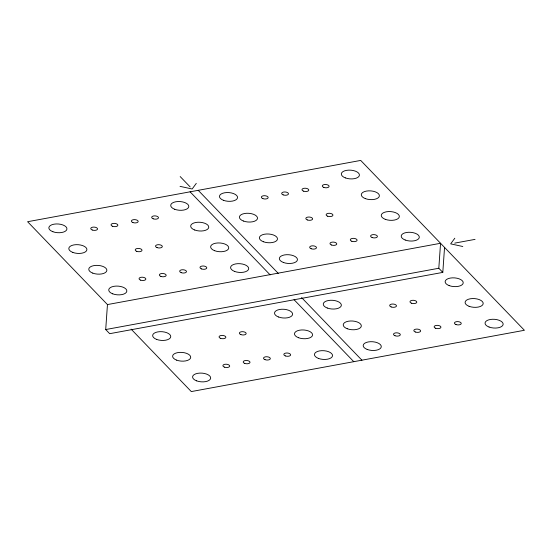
<?xml version="1.0" encoding="UTF-8"?>
<svg xmlns="http://www.w3.org/2000/svg" width="552" height="552" viewBox="0 0 552 552"><rect width="100%" height="100%" fill="white"/><g stroke="black" fill="none" stroke-linecap="round" stroke-linejoin="round"><path stroke-width="0.83" d="M444.546 247.427L442.801 272.398L109.696 333.684L105.708 329.544L107.454 304.573L27.6 221.718L360.704 160.425L524.4 330.282L191.296 391.575L131.107 329.123M442.801 272.398L438.812 268.251L440.558 243.28L107.454 304.573M196.291 183.361L192.158 188.998L180.042 186.355M454.807 238.222L450.673 243.86L462.797 246.509M454.738 243.115L475.051 239.375M105.708 329.544L438.812 268.251M198.216 190.323L278.27 273.392M301.571 297.569L361.912 360.18M180.18 176.571L190.157 186.928M190.088 191.82L270.149 274.889M294.043 299.681L353.784 361.677M318.456 358.421A9.067 4.368 4 0 0 332.525 355.833A9.067 4.368 4 0 0 319.498 350.913A9.067 4.368 4 0 0 318.456 358.421M262.869 198.617A3.409 1.642 4 0 0 268.162 197.644A3.409 1.642 4 0 0 263.263 195.794A3.409 1.642 4 0 0 262.869 198.617M283.183 194.877A3.409 1.642 4 0 0 288.475 193.904A3.409 1.642 4 0 0 283.576 192.055A3.409 1.642 4 0 0 283.183 194.877M303.496 191.137A3.409 1.642 4 0 0 308.782 190.164A3.409 1.642 4 0 0 303.89 188.315A3.409 1.642 4 0 0 303.496 191.137M327.647 216.198A3.409 1.642 4 0 0 332.939 215.225A3.409 1.642 4 0 0 328.04 213.376A3.409 1.642 4 0 0 327.647 216.198M323.803 187.404A3.409 1.642 4 0 0 329.095 186.431A3.409 1.642 4 0 0 324.197 184.582A3.409 1.642 4 0 0 323.803 187.404M311.176 248.738A3.409 1.642 4 0 0 316.468 247.765A3.409 1.642 4 0 0 311.57 245.916A3.409 1.642 4 0 0 311.176 248.738M331.49 244.998A3.409 1.642 4 0 0 336.775 244.025A3.409 1.642 4 0 0 331.883 242.176A3.409 1.642 4 0 0 331.49 244.998M307.333 219.937A3.409 1.642 4 0 0 312.625 218.965A3.409 1.642 4 0 0 307.726 217.115A3.409 1.642 4 0 0 307.333 219.937M351.796 241.258A3.409 1.642 4 0 0 357.089 240.286A3.409 1.642 4 0 0 352.19 238.436A3.409 1.642 4 0 0 351.796 241.258M372.11 237.526A3.409 1.642 4 0 0 377.402 236.553A3.409 1.642 4 0 0 372.503 234.703A3.409 1.642 4 0 0 372.11 237.526M92.26 230.005A3.409 1.642 4 0 0 97.545 229.032A3.409 1.642 4 0 0 92.653 227.182A3.409 1.642 4 0 0 92.26 230.005M112.567 226.272A3.409 1.642 4 0 0 117.859 225.299A3.409 1.642 4 0 0 112.96 223.45A3.409 1.642 4 0 0 112.567 226.272M132.88 222.532A3.409 1.642 4 0 0 138.172 221.559A3.409 1.642 4 0 0 133.273 219.71A3.409 1.642 4 0 0 132.88 222.532M157.03 247.593A3.409 1.642 4 0 0 162.322 246.62A3.409 1.642 4 0 0 157.423 244.771A3.409 1.642 4 0 0 157.03 247.593M153.194 218.792A3.409 1.642 4 0 0 158.479 217.819A3.409 1.642 4 0 0 153.587 215.97A3.409 1.642 4 0 0 153.194 218.792M140.56 280.126A3.409 1.642 4 0 0 145.852 279.153A3.409 1.642 4 0 0 140.953 277.304A3.409 1.642 4 0 0 140.56 280.126M160.873 276.393A3.409 1.642 4 0 0 166.166 275.42A3.409 1.642 4 0 0 161.267 273.571A3.409 1.642 4 0 0 160.873 276.393M136.724 251.332A3.409 1.642 4 0 0 142.009 250.36A3.409 1.642 4 0 0 137.117 248.51A3.409 1.642 4 0 0 136.724 251.332M181.18 272.653A3.409 1.642 4 0 0 186.472 271.681A3.409 1.642 4 0 0 181.58 269.831A3.409 1.642 4 0 0 181.18 272.653M201.494 268.914A3.409 1.642 4 0 0 206.786 267.941A3.409 1.642 4 0 0 201.887 266.092A3.409 1.642 4 0 0 201.494 268.914M411.488 303.2A3.409 1.642 4 0 0 416.781 302.227A3.409 1.642 4 0 0 411.882 300.378A3.409 1.642 4 0 0 411.488 303.2M455.952 324.528A3.409 1.642 4 0 0 461.244 323.548A3.409 1.642 4 0 0 456.345 321.699A3.409 1.642 4 0 0 455.952 324.528M435.645 328.261A3.409 1.642 4 0 0 440.931 327.288A3.409 1.642 4 0 0 436.039 325.438A3.409 1.642 4 0 0 435.645 328.261M415.332 332A3.409 1.642 4 0 0 420.624 331.027A3.409 1.642 4 0 0 415.725 329.178A3.409 1.642 4 0 0 415.332 332M391.182 306.94A3.409 1.642 4 0 0 396.467 305.967A3.409 1.642 4 0 0 391.575 304.117A3.409 1.642 4 0 0 391.182 306.94M395.018 335.733A3.409 1.642 4 0 0 400.31 334.76A3.409 1.642 4 0 0 395.411 332.911A3.409 1.642 4 0 0 395.018 335.733M240.872 334.595A3.409 1.642 4 0 0 246.164 333.622A3.409 1.642 4 0 0 241.272 331.773A3.409 1.642 4 0 0 240.872 334.595M224.402 367.128A3.409 1.642 4 0 0 229.694 366.155A3.409 1.642 4 0 0 224.802 364.306A3.409 1.642 4 0 0 224.402 367.128M244.715 363.388A3.409 1.642 4 0 0 250.008 362.416A3.409 1.642 4 0 0 245.109 360.566A3.409 1.642 4 0 0 244.715 363.388M220.565 338.328A3.409 1.642 4 0 0 225.858 337.355A3.409 1.642 4 0 0 220.959 335.506A3.409 1.642 4 0 0 220.565 338.328M265.029 359.656A3.409 1.642 4 0 0 270.321 358.683A3.409 1.642 4 0 0 265.422 356.833A3.409 1.642 4 0 0 265.029 359.656M285.336 355.916A3.409 1.642 4 0 0 290.628 354.943A3.409 1.642 4 0 0 285.729 353.094A3.409 1.642 4 0 0 285.336 355.916M345.338 177.889A9.067 4.368 4 0 0 359.407 175.301A9.067 4.368 4 0 0 346.38 170.382A9.067 4.368 4 0 0 345.338 177.889M365.3 198.603A9.067 4.368 4 0 0 379.369 196.015A9.067 4.368 4 0 0 366.342 191.095A9.067 4.368 4 0 0 365.3 198.603M385.262 219.316A9.067 4.368 4 0 0 399.331 216.729A9.067 4.368 4 0 0 386.31 211.809A9.067 4.368 4 0 0 385.262 219.316M405.223 240.03A9.067 4.368 4 0 0 419.292 237.443A9.067 4.368 4 0 0 406.272 232.523A9.067 4.368 4 0 0 405.223 240.03M223.47 200.307A9.067 4.368 4 0 0 237.539 197.719A9.067 4.368 4 0 0 224.512 192.8A9.067 4.368 4 0 0 223.47 200.307M243.432 221.028A9.067 4.368 4 0 0 257.501 218.433A9.067 4.368 4 0 0 244.481 213.514A9.067 4.368 4 0 0 243.432 221.028M263.394 241.742A9.067 4.368 4 0 0 277.463 239.147A9.067 4.368 4 0 0 264.442 234.227A9.067 4.368 4 0 0 263.394 241.742M283.355 262.455A9.067 4.368 4 0 0 297.431 259.861A9.067 4.368 4 0 0 284.404 254.941A9.067 4.368 4 0 0 283.355 262.455M174.722 209.277A9.067 4.368 4 0 0 188.791 206.689A9.067 4.368 4 0 0 175.771 201.77A9.067 4.368 4 0 0 174.722 209.277M194.683 229.991A9.067 4.368 4 0 0 208.753 227.403A9.067 4.368 4 0 0 195.732 222.484A9.067 4.368 4 0 0 194.683 229.991M214.645 250.705A9.067 4.368 4 0 0 228.721 248.117A9.067 4.368 4 0 0 215.694 243.197A9.067 4.368 4 0 0 214.645 250.705M234.607 271.425A9.067 4.368 4 0 0 248.683 268.831A9.067 4.368 4 0 0 235.656 263.911A9.067 4.368 4 0 0 234.607 271.425M52.854 231.702A9.067 4.368 4 0 0 66.923 229.114A9.067 4.368 4 0 0 53.903 224.195A9.067 4.368 4 0 0 52.854 231.702M72.816 252.416A9.067 4.368 4 0 0 86.885 249.828A9.067 4.368 4 0 0 73.864 244.909A9.067 4.368 4 0 0 72.816 252.416M92.777 273.13A9.067 4.368 4 0 0 106.853 270.542A9.067 4.368 4 0 0 93.826 265.622A9.067 4.368 4 0 0 92.777 273.13M112.739 293.843A9.067 4.368 4 0 0 126.815 291.256A9.067 4.368 4 0 0 113.788 286.336A9.067 4.368 4 0 0 112.739 293.843M449.142 285.598A9.067 4.368 4 0 0 463.211 283.01A9.067 4.368 4 0 0 450.19 278.091A9.067 4.368 4 0 0 449.142 285.598M469.103 306.312A9.067 4.368 4 0 0 483.179 303.724A9.067 4.368 4 0 0 470.152 298.804A9.067 4.368 4 0 0 469.103 306.312M489.065 327.032A9.067 4.368 4 0 0 503.141 324.438A9.067 4.368 4 0 0 490.114 319.518A9.067 4.368 4 0 0 489.065 327.032M327.274 308.023A9.067 4.368 4 0 0 341.343 305.435A9.067 4.368 4 0 0 328.323 300.516A9.067 4.368 4 0 0 327.274 308.023M347.236 328.737A9.067 4.368 4 0 0 361.312 326.149A9.067 4.368 4 0 0 348.284 321.229A9.067 4.368 4 0 0 347.236 328.737M367.197 349.45A9.067 4.368 4 0 0 381.273 346.863A9.067 4.368 4 0 0 368.246 341.943A9.067 4.368 4 0 0 367.197 349.45M278.525 316.993A9.067 4.368 4 0 0 292.601 314.405A9.067 4.368 4 0 0 279.574 309.486A9.067 4.368 4 0 0 278.525 316.993M298.487 337.707A9.067 4.368 4 0 0 312.563 335.119A9.067 4.368 4 0 0 299.536 330.2A9.067 4.368 4 0 0 298.487 337.707M156.658 339.418A9.067 4.368 4 0 0 170.734 336.83A9.067 4.368 4 0 0 157.706 331.911A9.067 4.368 4 0 0 156.658 339.418M176.619 360.132A9.067 4.368 4 0 0 190.695 357.544A9.067 4.368 4 0 0 177.668 352.624A9.067 4.368 4 0 0 176.619 360.132M196.588 380.846A9.067 4.368 4 0 0 210.657 378.258A9.067 4.368 4 0 0 197.63 373.338A9.067 4.368 4 0 0 196.588 380.846"/></g></svg>
